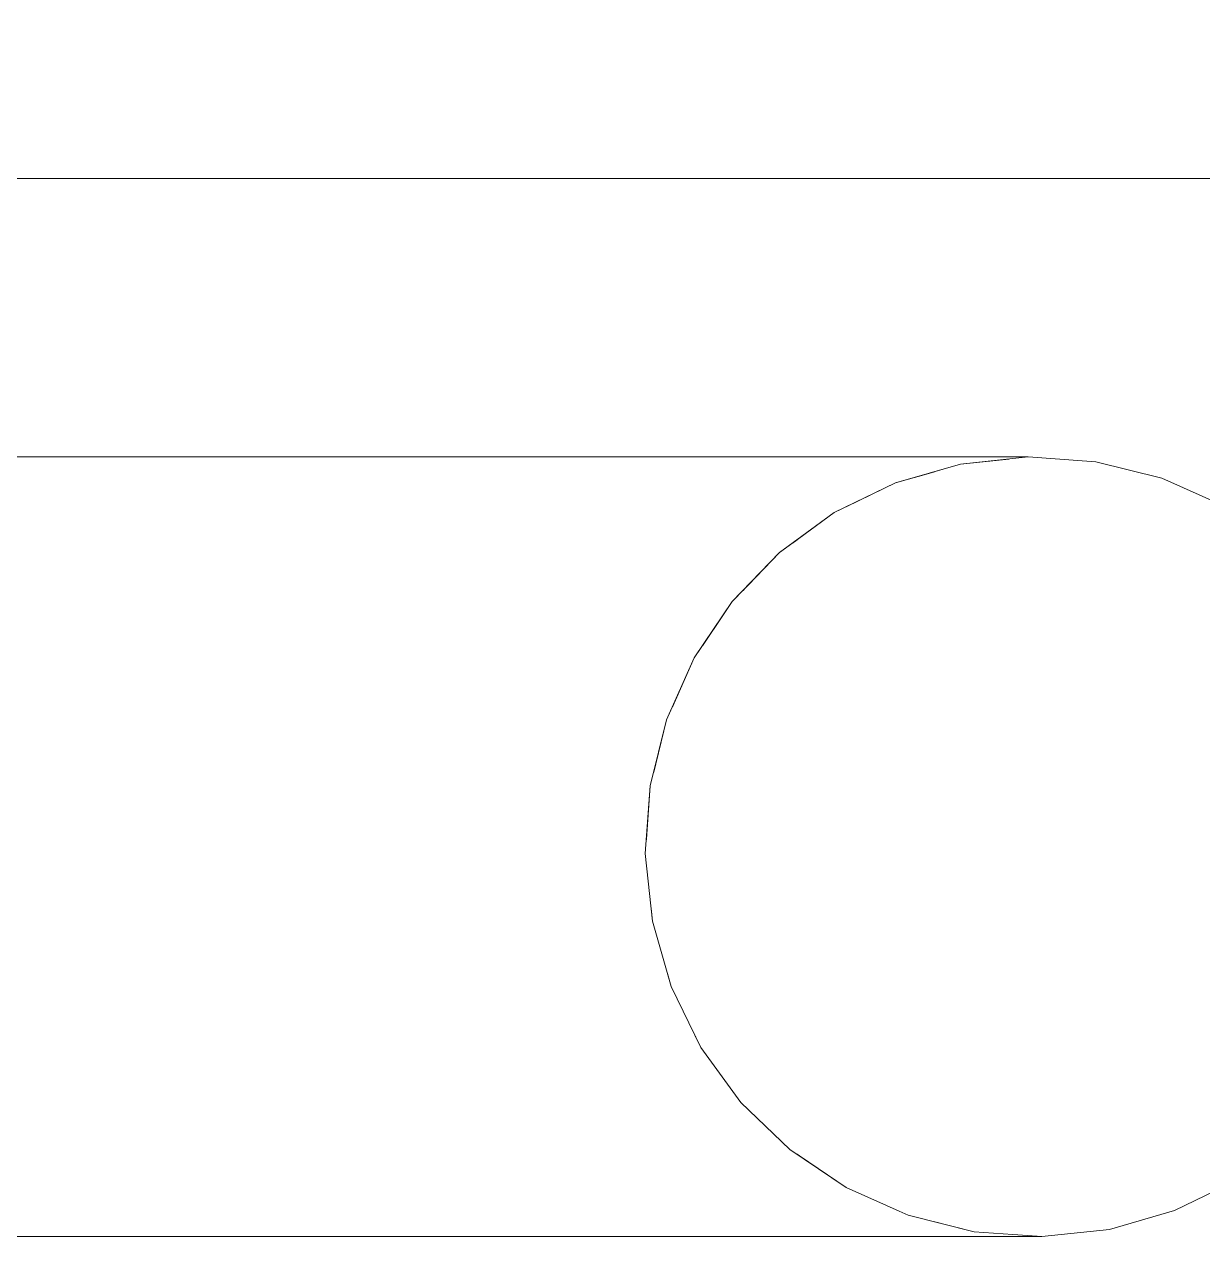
# Model space of a CAD drawing. Header units: millimetres. Extents: x -46169 to 247764, y -86316 to 18123.
# Drawn here: x 237473.62 to 237503.83, y -82358.1 to -82326.4 of the extents above; entities that cross this region are included whole.
import ezdxf

# ---------------------------------------------------------------- set-up
doc = ezdxf.new("R2010")
doc.units = ezdxf.units.MM
doc.header["$MEASUREMENT"] = 0
doc.linetypes.add('Wipeout_Contour', pattern=[1000, 0, -1000])
for name, color, linetype in [('New_A-20-M_Roof', 7, 'Continuous'), ('New_A-25-M_Wall_Int', 7, 'Continuous'), ('New_A-35-M_FFE_Sanitary', 7, 'Continuous')]:
    doc.layers.add(name, color=color, linetype=linetype)
for name, color, linetype, lineweight, true_color in [('New_A-35-M_FFE_Sanitary_Pen_No__104', 7, 'Continuous', 15, 0xa6a6a6), ('New_A-35-M_FFE_Sanitary_Pen_No__74', 7, 'Continuous', 20, 0x606060), ('New_A-35-M_FFE_Sanitary_Pen_No__75', 7, 'Continuous', 20, 0x606060)]:
    doc.layers.add(name, color=color, linetype=linetype, lineweight=lineweight, true_color=true_color)

# ---------------------------------------------------------------- blocks, each defined once
blk = doc.blocks.new('Section Elem_81_5', base_point=(221877.115, -83027.491))
at = {"color": 254, "linetype": 'Wipeout_Contour', "lineweight": 0, "ltscale": 997328.976935}
blk.add_wipeout([(240783.963, -79427.491), (230618.327, -82957.596), (230624.492, -82975.35), (240841.254, -79427.491)], dxfattribs=at).dxf.layer = 'New_A-20-M_Roof'
blk = doc.blocks.new('Section Elem_120_5', base_point=(221877.115, -83027.491))
at = {"color": 254, "linetype": 'Wipeout_Contour', "lineweight": 0, "ltscale": 19620256.52847165}
blk.add_wipeout([(237439.54, -82367.435), (237439.54, -83027.491), (237514.723, -83027.491), (237514.723, -82894.334), (237496.069, -82883.783), (237494.423, -82901.791), (237458.423, -82901.791), (237458.423, -82697.491), (237668.438, -82697.491), (237668.438, -82722.491), (237665.65, -82722.491), (237665.65, -82724.491), (237668.438, -82724.491), (237668.438, -83027.491), (237974.367, -83027.491), (237974.367, -80927.491), (238975.378, -80927.491), (238974.61, -80921.646), (238974.61, -80910.991), (238994.575, -80910.991), (238994.575, -80920.335), (238994.998, -80923.557), (238995.987, -80925.948), (238997.559, -80928.001), (238999.609, -80929.576), (239001.996, -80930.567), (239005.211, -80930.991), (239018.455, -80930.991), (239018.455, -80757.524), (237439.54, -80757.524), (237439.54, -81607.714), (237444.937, -81607.714), (237444.937, -81617.492), (237450.499, -81617.492), (237463.302, -81618.935), (237475.997, -81623.377), (237487.385, -81630.532), (237496.895, -81640.043), (237504.051, -81651.431), (237508.493, -81664.126), (237509.935, -81676.929), (237509.935, -82178.052), (237508.493, -82190.856), (237504.051, -82203.55), (237496.895, -82214.939), (237487.385, -82224.449), (237475.997, -82231.604), (237463.302, -82236.047), (237450.499, -82237.489), (237444.937, -82237.489), (237444.937, -82247.491), (237439.54, -82247.491), (237439.54, -82287.491), (237739.569, -82287.491), (237739.569, -82330.348), (237723.771, -82330.348), (237692.177, -82387.491), (237628.987, -82444.634), (237565.797, -82473.205), (237553.139, -82480.348), (237553.303, -82480.348), (237553.303, -82481.776), (237553.139, -82481.776), (237553.139, -82487.491), (237515.265, -82487.491), (237515.265, -82480.348), (237502.607, -82473.205), (237502.607, -82444.634), (237465.077, -82444.634), (237465.074, -82451.776), (237465.074, -82444.634), (237465.043, -82444.634), (237465.043, -82458.919), (237439.827, -82458.919), (237439.81, -82451.776), (237439.797, -82416.062), (237439.792, -82387.491), (237439.791, -82367.435)], dxfattribs=at).dxf.layer = 'New_A-25-M_Wall_Int'
blk = doc.blocks.new('Section Elem_166_5', base_point=(221877.115, -83027.491))
at = {"color": 254, "linetype": 'Wipeout_Contour', "lineweight": 0, "ltscale": 7289780.296300436}
blk.add_wipeout([(237464.757, -82444.188), (237464.757, -82444.634), (237521.216, -82444.634), (237521.216, -82330.348), (237465.019, -82330.348), (237465.018, -82337.492), (237499.366, -82337.492), (237501.105, -82337.614), (237502.796, -82338.035), (237504.388, -82338.744), (237505.833, -82339.719), (237507.087, -82340.93), (237508.112, -82342.34), (237508.876, -82343.907), (237509.356, -82345.582), (237509.538, -82347.316), (237509.417, -82349.055), (237508.995, -82350.746), (237508.286, -82352.339), (237507.311, -82353.784), (237506.1, -82355.038), (237504.69, -82356.062), (237503.123, -82356.826), (237501.448, -82357.307), (237499.714, -82357.489), (237465.014, -82357.489), (237465.008, -82387.491), (237465.012, -82416.062), (237465.023, -82444.188)], dxfattribs=at).dxf.layer = 'New_A-35-M_FFE_Sanitary'
at = {"color": 254, "linetype": 'Wipeout_Contour', "lineweight": 0, "ltscale": 1508158.085739974}
blk.add_wipeout([(237613.136, -82287.491), (237439.54, -82287.491), (237439.54, -82327.547), (237444.54, -82327.547), (237444.54, -82330.348), (237613.136, -82330.348)], dxfattribs=at).dxf.layer = 'New_A-35-M_FFE_Sanitary'
at = {"layer": 'New_A-35-M_FFE_Sanitary_Pen_No__75', "linetype": 'Continuous'}
blk.add_line((237444.54, -82330.348), (237613.136, -82330.348), dxfattribs=at)
blk = doc.blocks.new('Section Elem_167_5', base_point=(221877.115, -83027.491))
at = {"color": 254, "linetype": 'Wipeout_Contour', "lineweight": 0, "ltscale": 1005441.620020184}
blk.add_wipeout([(237489.541, -82347.665), (237489.663, -82345.927), (237488.596, -82345.927), (237488.477, -82347.666)], dxfattribs=at).dxf.layer = 'New_A-35-M_FFE_Sanitary'
at = {"color": 254, "linetype": 'Wipeout_Contour', "lineweight": 0, "ltscale": 1005512.217920169}
blk.add_wipeout([(237506.1, -82355.038), (237504.722, -82355.037), (237503.338, -82356.062), (237504.69, -82356.062)], dxfattribs=at).dxf.layer = 'New_A-35-M_FFE_Sanitary'
at = {"color": 254, "linetype": 'Wipeout_Contour', "lineweight": 0, "ltscale": 1005440.393116527}
blk.add_wipeout([(237489.663, -82345.927), (237490.085, -82344.235), (237489.01, -82344.236), (237488.596, -82345.927)], dxfattribs=at).dxf.layer = 'New_A-35-M_FFE_Sanitary'
at = {"color": 254, "linetype": 'Wipeout_Contour', "lineweight": 0, "ltscale": 1005507.818392503}
blk.add_wipeout([(237504.69, -82356.062), (237503.338, -82356.062), (237501.801, -82356.826), (237503.123, -82356.826)], dxfattribs=at).dxf.layer = 'New_A-35-M_FFE_Sanitary'
at = {"color": 254, "linetype": 'Wipeout_Contour', "lineweight": 0, "ltscale": 1005440.360444174}
blk.add_wipeout([(237490.085, -82344.235), (237490.794, -82342.643), (237489.706, -82342.644), (237489.01, -82344.236)], dxfattribs=at).dxf.layer = 'New_A-35-M_FFE_Sanitary'
at = {"color": 254, "linetype": 'Wipeout_Contour', "lineweight": 0, "ltscale": 1005502.565576318}
blk.add_wipeout([(237503.123, -82356.826), (237501.801, -82356.826), (237500.157, -82357.307), (237501.448, -82357.307)], dxfattribs=at).dxf.layer = 'New_A-35-M_FFE_Sanitary'
at = {"color": 254, "linetype": 'Wipeout_Contour', "lineweight": 0, "ltscale": 1005441.523551064}
blk.add_wipeout([(237490.794, -82342.643), (237491.769, -82341.198), (237490.662, -82341.198), (237489.706, -82342.644)], dxfattribs=at).dxf.layer = 'New_A-35-M_FFE_Sanitary'
at = {"color": 254, "linetype": 'Wipeout_Contour', "lineweight": 0, "ltscale": 1005497.165055276}
blk.add_wipeout([(237500.157, -82357.307), (237498.953, -82357.436), (237499.714, -82357.489), (237501.448, -82357.307)], dxfattribs=at).dxf.layer = 'New_A-35-M_FFE_Sanitary'
at = {"color": 254, "linetype": 'Wipeout_Contour', "lineweight": 0, "ltscale": 1005443.847385549}
blk.add_wipeout([(237491.769, -82341.198), (237492.98, -82339.944), (237491.851, -82339.944), (237490.662, -82341.198)], dxfattribs=at).dxf.layer = 'New_A-35-M_FFE_Sanitary'
at = {"color": 254, "linetype": 'Wipeout_Contour', "lineweight": 0, "ltscale": 1005490.159803759}
blk.add_wipeout([(237499.714, -82357.489), (237497.975, -82357.368), (237496.75, -82357.368), (237498.456, -82357.489)], dxfattribs=at).dxf.layer = 'New_A-35-M_FFE_Sanitary'
at = {"color": 254, "linetype": 'Wipeout_Contour', "lineweight": 0, "ltscale": 1005447.261497462}
blk.add_wipeout([(237492.98, -82339.944), (237494.39, -82338.919), (237493.234, -82338.92), (237491.851, -82339.944)], dxfattribs=at).dxf.layer = 'New_A-35-M_FFE_Sanitary'
at = {"color": 254, "linetype": 'Wipeout_Contour', "lineweight": 0, "ltscale": 1005483.383253879}
blk.add_wipeout([(237495.091, -82356.946), (237496.751, -82357.368), (237497.975, -82357.368), (237496.284, -82356.946)], dxfattribs=at).dxf.layer = 'New_A-35-M_FFE_Sanitary'
at = {"color": 254, "linetype": 'Wipeout_Contour', "lineweight": 0, "ltscale": 1005451.662236209}
blk.add_wipeout([(237494.39, -82338.919), (237495.957, -82338.155), (237494.771, -82338.155), (237493.234, -82338.92)], dxfattribs=at).dxf.layer = 'New_A-35-M_FFE_Sanitary'
at = {"color": 254, "linetype": 'Wipeout_Contour', "lineweight": 0, "ltscale": 1005476.496109844}
blk.add_wipeout([(237493.529, -82356.237), (237495.091, -82356.946), (237496.284, -82356.946), (237494.692, -82356.237)], dxfattribs=at).dxf.layer = 'New_A-35-M_FFE_Sanitary'
at = {"color": 254, "linetype": 'Wipeout_Contour', "lineweight": 0, "ltscale": 1005456.915910239}
blk.add_wipeout([(237494.771, -82338.155), (237495.957, -82338.155), (237497.632, -82337.674), (237496.415, -82337.675)], dxfattribs=at).dxf.layer = 'New_A-35-M_FFE_Sanitary'
at = {"color": 254, "linetype": 'Wipeout_Contour', "lineweight": 0, "ltscale": 1005469.707368656}
blk.add_wipeout([(237494.692, -82356.237), (237493.247, -82355.262), (237492.111, -82355.263), (237493.529, -82356.237)], dxfattribs=at).dxf.layer = 'New_A-35-M_FFE_Sanitary'
at = {"color": 254, "linetype": 'Wipeout_Contour', "lineweight": 0, "ltscale": 1005462.862840249}
blk.add_wipeout([(237497.632, -82337.674), (237499.366, -82337.492), (237498.116, -82337.492), (237496.415, -82337.675)], dxfattribs=at).dxf.layer = 'New_A-35-M_FFE_Sanitary'
at = {"color": 254, "linetype": 'Wipeout_Contour', "lineweight": 0, "ltscale": 1005463.223238784}
blk.add_wipeout([(237493.247, -82355.262), (237491.993, -82354.051), (237490.881, -82354.052), (237492.111, -82355.263)], dxfattribs=at).dxf.layer = 'New_A-35-M_FFE_Sanitary'
at = {"color": 254, "linetype": 'Wipeout_Contour', "lineweight": 0, "ltscale": 1005470.504044704}
blk.add_wipeout([(237498.861, -82337.545), (237499.822, -82337.614), (237501.105, -82337.614), (237499.366, -82337.492)], dxfattribs=at).dxf.layer = 'New_A-35-M_FFE_Sanitary'
at = {"color": 254, "linetype": 'Wipeout_Contour', "lineweight": 0, "ltscale": 1005457.240654029}
blk.add_wipeout([(237491.993, -82354.051), (237490.968, -82352.641), (237489.876, -82352.642), (237490.881, -82354.052)], dxfattribs=at).dxf.layer = 'New_A-35-M_FFE_Sanitary'
at = {"color": 254, "linetype": 'Wipeout_Contour', "lineweight": 0, "ltscale": 1005476.098863174}
blk.add_wipeout([(237501.105, -82337.614), (237499.822, -82337.614), (237501.481, -82338.035), (237502.796, -82338.035)], dxfattribs=at).dxf.layer = 'New_A-35-M_FFE_Sanitary'
at = {"color": 254, "linetype": 'Wipeout_Contour', "lineweight": 0, "ltscale": 1005451.941251709}
blk.add_wipeout([(237490.968, -82352.641), (237490.204, -82351.075), (237489.127, -82351.075), (237489.876, -82352.642)], dxfattribs=at).dxf.layer = 'New_A-35-M_FFE_Sanitary'
at = {"color": 254, "linetype": 'Wipeout_Contour', "lineweight": 0, "ltscale": 1005482.985508984}
blk.add_wipeout([(237502.796, -82338.035), (237501.481, -82338.035), (237503.044, -82338.744), (237504.388, -82338.744)], dxfattribs=at).dxf.layer = 'New_A-35-M_FFE_Sanitary'
at = {"color": 254, "linetype": 'Wipeout_Contour', "lineweight": 0, "ltscale": 1005447.485804225}
blk.add_wipeout([(237490.204, -82351.075), (237489.724, -82349.399), (237488.655, -82349.4), (237489.127, -82351.075)], dxfattribs=at).dxf.layer = 'New_A-35-M_FFE_Sanitary'
at = {"color": 254, "linetype": 'Wipeout_Contour', "lineweight": 0, "ltscale": 1005489.773324594}
blk.add_wipeout([(237504.388, -82338.744), (237503.044, -82338.744), (237504.461, -82339.719), (237505.833, -82339.719)], dxfattribs=at).dxf.layer = 'New_A-35-M_FFE_Sanitary'
at = {"color": 254, "linetype": 'Wipeout_Contour', "lineweight": 0, "ltscale": 1005444.009219362}
blk.add_wipeout([(237489.724, -82349.399), (237489.541, -82347.665), (237488.477, -82347.666), (237488.655, -82349.4)], dxfattribs=at).dxf.layer = 'New_A-35-M_FFE_Sanitary'
at = {"color": 254, "linetype": 'Wipeout_Contour', "lineweight": 0, "ltscale": 1005434.017750991}
blk.add_wipeout([(237488.477, -82347.666), (237488.596, -82345.927), (237485.633, -82345.927), (237485.523, -82347.666)], dxfattribs=at).dxf.layer = 'New_A-35-M_FFE_Sanitary'
at = {"color": 254, "linetype": 'Wipeout_Contour', "lineweight": 0, "ltscale": 1005432.745888379}
blk.add_wipeout([(237488.596, -82345.927), (237489.01, -82344.236), (237486.016, -82344.236), (237485.633, -82345.927)], dxfattribs=at).dxf.layer = 'New_A-35-M_FFE_Sanitary'
at = {"color": 254, "linetype": 'Wipeout_Contour', "lineweight": 0, "ltscale": 1005432.616359781}
blk.add_wipeout([(237489.01, -82344.236), (237489.706, -82342.644), (237486.659, -82342.644), (237486.016, -82344.236)], dxfattribs=at).dxf.layer = 'New_A-35-M_FFE_Sanitary'
at = {"color": 254, "linetype": 'Wipeout_Contour', "lineweight": 0, "ltscale": 1005433.633394756}
blk.add_wipeout([(237489.706, -82342.644), (237490.662, -82341.198), (237487.543, -82341.198), (237486.659, -82342.644)], dxfattribs=at).dxf.layer = 'New_A-35-M_FFE_Sanitary'
at = {"color": 254, "linetype": 'Wipeout_Contour', "lineweight": 0, "ltscale": 1005435.766351745}
blk.add_wipeout([(237490.662, -82341.198), (237491.851, -82339.944), (237488.641, -82339.944), (237487.543, -82341.198)], dxfattribs=at).dxf.layer = 'New_A-35-M_FFE_Sanitary'
at = {"color": 254, "linetype": 'Wipeout_Contour', "lineweight": 0, "ltscale": 1005438.950635139}
blk.add_wipeout([(237491.851, -82339.944), (237493.234, -82338.92), (237489.92, -82338.92), (237488.641, -82339.944)], dxfattribs=at).dxf.layer = 'New_A-35-M_FFE_Sanitary'
at = {"color": 254, "linetype": 'Wipeout_Contour', "lineweight": 0, "ltscale": 1005443.089655678}
blk.add_wipeout([(237493.234, -82338.92), (237494.771, -82338.155), (237491.34, -82338.155), (237489.92, -82338.92)], dxfattribs=at).dxf.layer = 'New_A-35-M_FFE_Sanitary'
at = {"color": 254, "linetype": 'Wipeout_Contour', "lineweight": 0, "ltscale": 1005448.057779282}
blk.add_wipeout([(237491.34, -82338.155), (237494.771, -82338.155), (237496.415, -82337.675), (237492.859, -82337.675)], dxfattribs=at).dxf.layer = 'New_A-35-M_FFE_Sanitary'
at = {"color": 254, "linetype": 'Wipeout_Contour', "lineweight": 0, "ltscale": 1005453.704102835}
blk.add_wipeout([(237492.859, -82337.675), (237496.415, -82337.675), (237498.116, -82337.492), (237494.431, -82337.492)], dxfattribs=at).dxf.layer = 'New_A-35-M_FFE_Sanitary'
at = {"color": 254, "linetype": 'Wipeout_Contour', "lineweight": 0, "ltscale": 754100.469684}
blk.add_wipeout([(237498.861, -82337.545), (237498.211, -82337.614), (237499.822, -82337.614)], dxfattribs=at).dxf.layer = 'New_A-35-M_FFE_Sanitary'
at = {"color": 254, "linetype": 'Wipeout_Contour', "lineweight": 0, "ltscale": 1508199.498443483}
blk.add_wipeout([(237497.632, -82337.674), (237496.945, -82337.871), (237497.541, -82338.035), (237501.481, -82338.035), (237499.822, -82337.614), (237498.211, -82337.614)], dxfattribs=at).dxf.layer = 'New_A-35-M_FFE_Sanitary'
at = {"layer": 'New_A-35-M_FFE_Sanitary_Pen_No__74', "linetype": 'Continuous'}
blk.add_line((237499.366, -82337.492), (237498.116, -82337.492), dxfattribs=at)
at = {"color": 254, "linetype": 'Wipeout_Contour', "lineweight": 0, "ltscale": 1005472.925758263}
blk.add_wipeout([(237501.481, -82338.035), (237497.541, -82338.035), (237498.985, -82338.744), (237503.044, -82338.744)], dxfattribs=at).dxf.layer = 'New_A-35-M_FFE_Sanitary'
at = {"color": 254, "linetype": 'Wipeout_Contour', "lineweight": 0, "ltscale": 754095.071304}
blk.add_wipeout([(237496.945, -82337.871), (237496.374, -82338.035), (237497.541, -82338.035)], dxfattribs=at).dxf.layer = 'New_A-35-M_FFE_Sanitary'
at = {"color": 254, "linetype": 'Wipeout_Contour', "lineweight": 0, "ltscale": 1005479.444234909}
blk.add_wipeout([(237503.044, -82338.744), (237498.985, -82338.744), (237500.295, -82339.719), (237504.461, -82339.719)], dxfattribs=at).dxf.layer = 'New_A-35-M_FFE_Sanitary'
at = {"color": 254, "linetype": 'Wipeout_Contour', "lineweight": 0, "ltscale": 1256824.377996999}
blk.add_wipeout([(237495.957, -82338.155), (237494.749, -82338.744), (237498.985, -82338.744), (237497.541, -82338.035), (237496.374, -82338.035)], dxfattribs=at).dxf.layer = 'New_A-35-M_FFE_Sanitary'
at = {"color": 254, "linetype": 'Wipeout_Contour', "lineweight": 0, "ltscale": 1005485.687220947}
blk.add_wipeout([(237504.461, -82339.719), (237500.295, -82339.719), (237501.432, -82340.929), (237505.691, -82340.929)], dxfattribs=at).dxf.layer = 'New_A-35-M_FFE_Sanitary'
at = {"color": 254, "linetype": 'Wipeout_Contour', "lineweight": 0, "ltscale": 1508187.165130253}
blk.add_wipeout([(237493.449, -82339.603), (237493.584, -82339.719), (237500.295, -82339.719), (237498.985, -82338.744), (237494.749, -82338.744), (237494.39, -82338.919)], dxfattribs=at).dxf.layer = 'New_A-35-M_FFE_Sanitary'
at = {"color": 254, "linetype": 'Wipeout_Contour', "lineweight": 0, "ltscale": 1005491.464950914}
blk.add_wipeout([(237505.691, -82340.929), (237501.432, -82340.929), (237502.361, -82342.339), (237506.697, -82342.339)], dxfattribs=at).dxf.layer = 'New_A-35-M_FFE_Sanitary'
at = {"color": 254, "linetype": 'Wipeout_Contour', "lineweight": 0, "ltscale": 1005464.903378178}
blk.add_wipeout([(237493.584, -82339.719), (237494.57, -82340.929), (237501.432, -82340.929), (237500.295, -82339.719)], dxfattribs=at).dxf.layer = 'New_A-35-M_FFE_Sanitary'
at = {"color": 254, "linetype": 'Wipeout_Contour', "lineweight": 0, "ltscale": 1005496.601774639}
blk.add_wipeout([(237506.697, -82342.339), (237502.361, -82342.339), (237503.053, -82343.906), (237507.446, -82343.906)], dxfattribs=at).dxf.layer = 'New_A-35-M_FFE_Sanitary'
at = {"color": 254, "linetype": 'Wipeout_Contour', "lineweight": 0, "ltscale": 754086.734568}
blk.add_wipeout([(237493.449, -82339.603), (237493.29, -82339.719), (237493.584, -82339.719)], dxfattribs=at).dxf.layer = 'New_A-35-M_FFE_Sanitary'
at = {"color": 254, "linetype": 'Wipeout_Contour', "lineweight": 0, "ltscale": 1005470.262344862}
blk.add_wipeout([(237494.57, -82340.929), (237495.376, -82342.339), (237502.361, -82342.339), (237501.432, -82340.929)], dxfattribs=at).dxf.layer = 'New_A-35-M_FFE_Sanitary'
at = {"color": 254, "linetype": 'Wipeout_Contour', "lineweight": 0, "ltscale": 1005500.941493195}
blk.add_wipeout([(237507.446, -82343.906), (237503.053, -82343.906), (237503.489, -82345.582), (237507.917, -82345.582)], dxfattribs=at).dxf.layer = 'New_A-35-M_FFE_Sanitary'
at = {"color": 254, "linetype": 'Wipeout_Contour', "lineweight": 0, "ltscale": 1256811.148967013}
blk.add_wipeout([(237492.98, -82339.944), (237492.028, -82340.929), (237494.57, -82340.929), (237493.584, -82339.719), (237493.29, -82339.719)], dxfattribs=at).dxf.layer = 'New_A-35-M_FFE_Sanitary'
at = {"color": 254, "linetype": 'Wipeout_Contour', "lineweight": 0, "ltscale": 1005475.070340993}
blk.add_wipeout([(237495.376, -82342.339), (237495.977, -82343.906), (237503.053, -82343.906), (237502.361, -82342.339)], dxfattribs=at).dxf.layer = 'New_A-35-M_FFE_Sanitary'
at = {"color": 254, "linetype": 'Wipeout_Contour', "lineweight": 0, "ltscale": 1005504.352104118}
blk.add_wipeout([(237507.917, -82345.582), (237503.489, -82345.582), (237503.654, -82347.315), (237508.096, -82347.315)], dxfattribs=at).dxf.layer = 'New_A-35-M_FFE_Sanitary'
at = {"color": 254, "linetype": 'Wipeout_Contour', "lineweight": 0, "ltscale": 1256811.904649652}
blk.add_wipeout([(237490.999, -82342.339), (237495.376, -82342.339), (237494.57, -82340.929), (237492.028, -82340.929), (237491.769, -82341.198)], dxfattribs=at).dxf.layer = 'New_A-35-M_FFE_Sanitary'
at = {"color": 254, "linetype": 'Wipeout_Contour', "lineweight": 0, "ltscale": 1005479.181237754}
blk.add_wipeout([(237495.977, -82343.906), (237496.355, -82345.582), (237503.489, -82345.582), (237503.053, -82343.906)], dxfattribs=at).dxf.layer = 'New_A-35-M_FFE_Sanitary'
at = {"color": 254, "linetype": 'Wipeout_Contour', "lineweight": 0, "ltscale": 1005506.733674941}
blk.add_wipeout([(237508.096, -82347.315), (237503.654, -82347.315), (237503.543, -82349.054), (237507.976, -82349.054)], dxfattribs=at).dxf.layer = 'New_A-35-M_FFE_Sanitary'
at = {"color": 254, "linetype": 'Wipeout_Contour', "lineweight": 0, "ltscale": 1256813.135153304}
blk.add_wipeout([(237490.231, -82343.906), (237495.977, -82343.906), (237495.376, -82342.339), (237490.999, -82342.339), (237490.794, -82342.643)], dxfattribs=at).dxf.layer = 'New_A-35-M_FFE_Sanitary'
at = {"color": 254, "linetype": 'Wipeout_Contour', "lineweight": 0, "ltscale": 1005482.470057223}
blk.add_wipeout([(237503.489, -82345.582), (237496.355, -82345.582), (237496.498, -82347.315), (237503.654, -82347.315)], dxfattribs=at).dxf.layer = 'New_A-35-M_FFE_Sanitary'
at = {"color": 254, "linetype": 'Wipeout_Contour', "lineweight": 0, "ltscale": 1005508.015731152}
blk.add_wipeout([(237507.976, -82349.054), (237503.543, -82349.054), (237503.161, -82350.745), (237507.562, -82350.745)], dxfattribs=at).dxf.layer = 'New_A-35-M_FFE_Sanitary'
at = {"color": 254, "linetype": 'Wipeout_Contour', "lineweight": 0, "ltscale": 1256814.913305921}
blk.add_wipeout([(237490.085, -82344.235), (237489.749, -82345.582), (237496.355, -82345.582), (237495.977, -82343.906), (237490.231, -82343.906)], dxfattribs=at).dxf.layer = 'New_A-35-M_FFE_Sanitary'
at = {"color": 254, "linetype": 'Wipeout_Contour', "lineweight": 0, "ltscale": 1005484.84059382}
blk.add_wipeout([(237503.654, -82347.315), (237496.498, -82347.315), (237496.402, -82349.054), (237503.543, -82349.054)], dxfattribs=at).dxf.layer = 'New_A-35-M_FFE_Sanitary'
at = {"color": 254, "linetype": 'Wipeout_Contour', "lineweight": 0, "ltscale": 1005508.153720948}
blk.add_wipeout([(237507.562, -82350.745), (237503.161, -82350.745), (237502.518, -82352.338), (237506.867, -82352.338)], dxfattribs=at).dxf.layer = 'New_A-35-M_FFE_Sanitary'
at = {"color": 254, "linetype": 'Wipeout_Contour', "lineweight": 0, "ltscale": 1256817.211182235}
blk.add_wipeout([(237489.566, -82347.315), (237496.498, -82347.315), (237496.355, -82345.582), (237489.749, -82345.582), (237489.663, -82345.927)], dxfattribs=at).dxf.layer = 'New_A-35-M_FFE_Sanitary'
at = {"color": 254, "linetype": 'Wipeout_Contour', "lineweight": 0, "ltscale": 1005486.222722206}
blk.add_wipeout([(237496.07, -82350.745), (237503.161, -82350.745), (237503.543, -82349.054), (237496.402, -82349.054)], dxfattribs=at).dxf.layer = 'New_A-35-M_FFE_Sanitary'
at = {"color": 254, "linetype": 'Wipeout_Contour', "lineweight": 0, "ltscale": 1005507.143609812}
blk.add_wipeout([(237506.867, -82352.338), (237502.518, -82352.338), (237501.634, -82353.783), (237505.91, -82353.783)], dxfattribs=at).dxf.layer = 'New_A-35-M_FFE_Sanitary'
at = {"color": 254, "linetype": 'Wipeout_Contour', "lineweight": 0, "ltscale": 1256819.936818648}
blk.add_wipeout([(237489.541, -82347.665), (237489.687, -82349.054), (237496.402, -82349.054), (237496.498, -82347.315), (237489.566, -82347.315)], dxfattribs=at).dxf.layer = 'New_A-35-M_FFE_Sanitary'
at = {"color": 254, "linetype": 'Wipeout_Contour', "lineweight": 0, "ltscale": 1005486.568800071}
blk.add_wipeout([(237495.512, -82352.338), (237502.518, -82352.338), (237503.161, -82350.745), (237496.07, -82350.745)], dxfattribs=at).dxf.layer = 'New_A-35-M_FFE_Sanitary'
at = {"color": 254, "linetype": 'Wipeout_Contour', "lineweight": 0, "ltscale": 1005505.016220769}
blk.add_wipeout([(237505.91, -82353.783), (237501.634, -82353.783), (237500.536, -82355.037), (237504.722, -82355.037)], dxfattribs=at).dxf.layer = 'New_A-35-M_FFE_Sanitary'
at = {"color": 254, "linetype": 'Wipeout_Contour', "lineweight": 0, "ltscale": 1256823.027058339}
blk.add_wipeout([(237496.402, -82349.054), (237489.687, -82349.054), (237489.724, -82349.399), (237490.11, -82350.745), (237496.07, -82350.745)], dxfattribs=at).dxf.layer = 'New_A-35-M_FFE_Sanitary'
at = {"color": 254, "linetype": 'Wipeout_Contour', "lineweight": 0, "ltscale": 1005485.868421542}
blk.add_wipeout([(237494.745, -82353.783), (237501.634, -82353.783), (237502.518, -82352.338), (237495.512, -82352.338)], dxfattribs=at).dxf.layer = 'New_A-35-M_FFE_Sanitary'
at = {"color": 254, "linetype": 'Wipeout_Contour', "lineweight": 0, "ltscale": 1005501.836297574}
blk.add_wipeout([(237504.722, -82355.037), (237500.536, -82355.037), (237499.257, -82356.062), (237503.338, -82356.062)], dxfattribs=at).dxf.layer = 'New_A-35-M_FFE_Sanitary'
at = {"color": 254, "linetype": 'Wipeout_Contour', "lineweight": 0, "ltscale": 1256826.390629817}
blk.add_wipeout([(237490.11, -82350.745), (237490.204, -82351.075), (237490.82, -82352.338), (237495.512, -82352.338), (237496.07, -82350.745)], dxfattribs=at).dxf.layer = 'New_A-35-M_FFE_Sanitary'
at = {"color": 254, "linetype": 'Wipeout_Contour', "lineweight": 0, "ltscale": 1005484.142951338}
blk.add_wipeout([(237493.793, -82355.037), (237500.536, -82355.037), (237501.634, -82353.783), (237494.745, -82353.783)], dxfattribs=at).dxf.layer = 'New_A-35-M_FFE_Sanitary'
at = {"color": 254, "linetype": 'Wipeout_Contour', "lineweight": 0, "ltscale": 1005497.700538232}
blk.add_wipeout([(237503.338, -82356.062), (237499.257, -82356.062), (237497.837, -82356.826), (237501.801, -82356.826)], dxfattribs=at).dxf.layer = 'New_A-35-M_FFE_Sanitary'
at = {"color": 254, "linetype": 'Wipeout_Contour', "lineweight": 0, "ltscale": 1256865.762501436}
blk.add_wipeout([(237497.837, -82356.826), (237496.94, -82357.11), (237497.731, -82357.307), (237500.157, -82357.307), (237501.801, -82356.826)], dxfattribs=at).dxf.layer = 'New_A-35-M_FFE_Sanitary'
at = {"color": 254, "linetype": 'Wipeout_Contour', "lineweight": 0, "ltscale": 1005492.066668347}
blk.add_wipeout([(237500.157, -82357.307), (237497.731, -82357.307), (237497.975, -82357.368), (237498.953, -82357.436)], dxfattribs=at).dxf.layer = 'New_A-35-M_FFE_Sanitary'
at = {"color": 254, "linetype": 'Wipeout_Contour', "lineweight": 0, "ltscale": 1005480.936789306}
blk.add_wipeout([(237496.75, -82357.368), (237493.169, -82357.368), (237494.746, -82357.489), (237498.456, -82357.489)], dxfattribs=at).dxf.layer = 'New_A-35-M_FFE_Sanitary'
at = {"layer": 'New_A-35-M_FFE_Sanitary_Pen_No__74', "linetype": 'Continuous'}
blk.add_line((237499.714, -82357.489), (237498.456, -82357.489), dxfattribs=at)
at = {"color": 254, "linetype": 'Wipeout_Contour', "lineweight": 0, "ltscale": 1005474.463272495}
blk.add_wipeout([(237491.636, -82356.946), (237493.169, -82357.368), (237496.75, -82357.368), (237495.091, -82356.946)], dxfattribs=at).dxf.layer = 'New_A-35-M_FFE_Sanitary'
at = {"color": 254, "linetype": 'Wipeout_Contour', "lineweight": 0, "ltscale": 1005467.865642089}
blk.add_wipeout([(237495.091, -82356.946), (237493.529, -82356.237), (237490.192, -82356.237), (237491.636, -82356.946)], dxfattribs=at).dxf.layer = 'New_A-35-M_FFE_Sanitary'
at = {"color": 254, "linetype": 'Wipeout_Contour', "lineweight": 0, "ltscale": 1005462.952236586}
blk.add_wipeout([(237494.746, -82357.489), (237493.169, -82357.368), (237487.4, -82357.368), (237488.768, -82357.489)], dxfattribs=at).dxf.layer = 'New_A-35-M_FFE_Sanitary'
at = {"layer": 'New_A-35-M_FFE_Sanitary_Pen_No__74', "linetype": 'Continuous'}
blk.add_line((237498.456, -82357.489), (237494.746, -82357.489), dxfattribs=at)
at = {"color": 254, "linetype": 'Wipeout_Contour', "lineweight": 0, "ltscale": 1005461.344281583}
blk.add_wipeout([(237493.529, -82356.237), (237492.111, -82355.263), (237488.882, -82355.263), (237490.192, -82356.237)], dxfattribs=at).dxf.layer = 'New_A-35-M_FFE_Sanitary'
at = {"color": 254, "linetype": 'Wipeout_Contour', "lineweight": 0, "ltscale": 1005457.108509675}
blk.add_wipeout([(237493.169, -82357.368), (237491.636, -82356.946), (237486.069, -82356.946), (237487.4, -82357.368)], dxfattribs=at).dxf.layer = 'New_A-35-M_FFE_Sanitary'
at = {"color": 254, "linetype": 'Wipeout_Contour', "lineweight": 0, "ltscale": 1005455.097227127}
blk.add_wipeout([(237492.111, -82355.263), (237490.881, -82354.052), (237487.745, -82354.052), (237488.882, -82355.263)], dxfattribs=at).dxf.layer = 'New_A-35-M_FFE_Sanitary'
at = {"color": 254, "linetype": 'Wipeout_Contour', "lineweight": 0, "ltscale": 1256850.80959384}
blk.add_wipeout([(237493.793, -82355.037), (237493.421, -82355.38), (237494.432, -82356.062), (237499.257, -82356.062), (237500.536, -82355.037)], dxfattribs=at).dxf.layer = 'New_A-35-M_FFE_Sanitary'
at = {"color": 254, "linetype": 'Wipeout_Contour', "lineweight": 0, "ltscale": 1005451.113585481}
blk.add_wipeout([(237491.636, -82356.946), (237490.192, -82356.237), (237484.816, -82356.237), (237486.069, -82356.946)], dxfattribs=at).dxf.layer = 'New_A-35-M_FFE_Sanitary'
at = {"color": 254, "linetype": 'Wipeout_Contour', "lineweight": 0, "ltscale": 1005437.105386783}
blk.add_wipeout([(237488.768, -82357.489), (237487.4, -82357.368), (237479.732, -82357.368), (237480.823, -82357.489)], dxfattribs=at).dxf.layer = 'New_A-35-M_FFE_Sanitary'
at = {"layer": 'New_A-35-M_FFE_Sanitary_Pen_No__74', "linetype": 'Continuous'}
blk.add_line((237494.746, -82357.489), (237488.768, -82357.489), dxfattribs=at)
at = {"color": 254, "linetype": 'Wipeout_Contour', "lineweight": 0, "ltscale": 1005449.314135295}
blk.add_wipeout([(237490.881, -82354.052), (237489.876, -82352.642), (237486.816, -82352.642), (237487.745, -82354.052)], dxfattribs=at).dxf.layer = 'New_A-35-M_FFE_Sanitary'
at = {"color": 254, "linetype": 'Wipeout_Contour', "lineweight": 0, "ltscale": 1005445.149521493}
blk.add_wipeout([(237490.192, -82356.237), (237488.882, -82355.263), (237483.679, -82355.263), (237484.816, -82356.237)], dxfattribs=at).dxf.layer = 'New_A-35-M_FFE_Sanitary'
at = {"color": 254, "linetype": 'Wipeout_Contour', "lineweight": 0, "ltscale": 1256852.908771101}
blk.add_wipeout([(237499.257, -82356.062), (237494.432, -82356.062), (237494.692, -82356.237), (237496.015, -82356.826), (237497.837, -82356.826)], dxfattribs=at).dxf.layer = 'New_A-35-M_FFE_Sanitary'
at = {"color": 254, "linetype": 'Wipeout_Contour', "lineweight": 0, "ltscale": 1005432.166638443}
blk.add_wipeout([(237487.4, -82357.368), (237486.069, -82356.946), (237478.671, -82356.946), (237479.732, -82357.368)], dxfattribs=at).dxf.layer = 'New_A-35-M_FFE_Sanitary'
at = {"color": 254, "linetype": 'Wipeout_Contour', "lineweight": 0, "ltscale": 1005444.170521113}
blk.add_wipeout([(237489.876, -82352.642), (237489.127, -82351.075), (237486.124, -82351.075), (237486.816, -82352.642)], dxfattribs=at).dxf.layer = 'New_A-35-M_FFE_Sanitary'
at = {"color": 254, "linetype": 'Wipeout_Contour', "lineweight": 0, "ltscale": 1256829.927245763}
blk.add_wipeout([(237495.512, -82352.338), (237490.82, -82352.338), (237490.968, -82352.641), (237491.798, -82353.783), (237494.745, -82353.783)], dxfattribs=at).dxf.layer = 'New_A-35-M_FFE_Sanitary'
at = {"color": 254, "linetype": 'Wipeout_Contour', "lineweight": 0, "ltscale": 1005439.397411881}
blk.add_wipeout([(237488.882, -82355.263), (237487.745, -82354.052), (237482.693, -82354.052), (237483.679, -82355.263)], dxfattribs=at).dxf.layer = 'New_A-35-M_FFE_Sanitary'
at = {"color": 254, "linetype": 'Wipeout_Contour', "lineweight": 0, "ltscale": 1005427.037910463}
blk.add_wipeout([(237486.069, -82356.946), (237484.816, -82356.237), (237477.672, -82356.237), (237478.671, -82356.946)], dxfattribs=at).dxf.layer = 'New_A-35-M_FFE_Sanitary'
at = {"color": 254, "linetype": 'Wipeout_Contour', "lineweight": 0, "ltscale": 1005484.128472334}
blk.add_wipeout([(237497.837, -82356.826), (237496.015, -82356.826), (237496.284, -82356.946), (237496.94, -82357.11)], dxfattribs=at).dxf.layer = 'New_A-35-M_FFE_Sanitary'
at = {"color": 254, "linetype": 'Wipeout_Contour', "lineweight": 0, "ltscale": 1005404.693409022}
blk.add_wipeout([(237480.823, -82357.489), (237479.732, -82357.368), (237470.551, -82357.368), (237471.31, -82357.489)], dxfattribs=at).dxf.layer = 'New_A-35-M_FFE_Sanitary'
at = {"layer": 'New_A-35-M_FFE_Sanitary_Pen_No__74', "linetype": 'Continuous'}
blk.add_line((237488.768, -82357.489), (237480.823, -82357.489), dxfattribs=at)
at = {"color": 254, "linetype": 'Wipeout_Contour', "lineweight": 0, "ltscale": 1005439.822425653}
blk.add_wipeout([(237489.127, -82351.075), (237488.655, -82349.4), (237485.688, -82349.4), (237486.124, -82351.075)], dxfattribs=at).dxf.layer = 'New_A-35-M_FFE_Sanitary'
at = {"color": 254, "linetype": 'Wipeout_Contour', "lineweight": 0, "ltscale": 1005434.031889597}
blk.add_wipeout([(237487.745, -82354.052), (237486.816, -82352.642), (237481.887, -82352.642), (237482.693, -82354.052)], dxfattribs=at).dxf.layer = 'New_A-35-M_FFE_Sanitary'
at = {"color": 254, "linetype": 'Wipeout_Contour', "lineweight": 0, "ltscale": 1256833.499888841}
blk.add_wipeout([(237491.798, -82353.783), (237491.993, -82354.051), (237493.013, -82355.037), (237493.793, -82355.037), (237494.745, -82353.783)], dxfattribs=at).dxf.layer = 'New_A-35-M_FFE_Sanitary'
at = {"color": 254, "linetype": 'Wipeout_Contour', "lineweight": 0, "ltscale": 1005421.874935042}
blk.add_wipeout([(237484.816, -82356.237), (237483.679, -82355.263), (237476.765, -82355.263), (237477.672, -82356.237)], dxfattribs=at).dxf.layer = 'New_A-35-M_FFE_Sanitary'
at = {"color": 254, "linetype": 'Wipeout_Contour', "lineweight": 0, "ltscale": 1005400.889446289}
blk.add_wipeout([(237479.732, -82357.368), (237478.671, -82356.946), (237469.812, -82356.946), (237470.551, -82357.368)], dxfattribs=at).dxf.layer = 'New_A-35-M_FFE_Sanitary'
at = {"layer": 'New_A-35-M_FFE_Sanitary_Pen_No__74', "linetype": 'Continuous'}
blk.add_line((237480.823, -82357.489), (237471.31, -82357.489), dxfattribs=at)
at = {"color": 254, "linetype": 'Wipeout_Contour', "lineweight": 0, "ltscale": 1005436.401685036}
blk.add_wipeout([(237488.655, -82349.4), (237488.477, -82347.666), (237485.523, -82347.666), (237485.688, -82349.4)], dxfattribs=at).dxf.layer = 'New_A-35-M_FFE_Sanitary'
at = {"color": 254, "linetype": 'Wipeout_Contour', "lineweight": 0, "ltscale": 1005429.215829894}
blk.add_wipeout([(237486.816, -82352.642), (237486.124, -82351.075), (237481.286, -82351.075), (237481.887, -82352.642)], dxfattribs=at).dxf.layer = 'New_A-35-M_FFE_Sanitary'
at = {"color": 254, "linetype": 'Wipeout_Contour', "lineweight": 0, "ltscale": 1005416.834469199}
blk.add_wipeout([(237483.679, -82355.263), (237482.693, -82354.052), (237475.979, -82354.052), (237476.765, -82355.263)], dxfattribs=at).dxf.layer = 'New_A-35-M_FFE_Sanitary'
at = {"color": 254, "linetype": 'Wipeout_Contour', "lineweight": 0, "ltscale": 1005468.905296777}
blk.add_wipeout([(237493.013, -82355.037), (237493.247, -82355.262), (237493.421, -82355.38), (237493.793, -82355.037)], dxfattribs=at).dxf.layer = 'New_A-35-M_FFE_Sanitary'
at = {"color": 254, "linetype": 'Wipeout_Contour', "lineweight": 0, "ltscale": 1005396.846930722}
blk.add_wipeout([(237478.671, -82356.946), (237477.672, -82356.237), (237469.117, -82356.237), (237469.812, -82356.946)], dxfattribs=at).dxf.layer = 'New_A-35-M_FFE_Sanitary'
at = {"color": 254, "linetype": 'Wipeout_Contour', "lineweight": 0, "ltscale": 1005419.422769077}
blk.add_wipeout([(237485.523, -82347.666), (237485.633, -82345.927), (237480.861, -82345.927), (237480.765, -82347.666)], dxfattribs=at).dxf.layer = 'New_A-35-M_FFE_Sanitary'
at = {"color": 254, "linetype": 'Wipeout_Contour', "lineweight": 0, "ltscale": 1005425.095418138}
blk.add_wipeout([(237486.124, -82351.075), (237485.688, -82349.4), (237480.908, -82349.4), (237481.286, -82351.075)], dxfattribs=at).dxf.layer = 'New_A-35-M_FFE_Sanitary'
at = {"color": 254, "linetype": 'Wipeout_Contour', "lineweight": 0, "ltscale": 1005412.069541688}
blk.add_wipeout([(237482.693, -82354.052), (237481.887, -82352.642), (237475.336, -82352.642), (237475.979, -82354.052)], dxfattribs=at).dxf.layer = 'New_A-35-M_FFE_Sanitary'
at = {"color": 254, "linetype": 'Wipeout_Contour', "lineweight": 0, "ltscale": 1005392.688587276}
blk.add_wipeout([(237477.672, -82356.237), (237476.765, -82355.263), (237468.486, -82355.263), (237469.117, -82356.237)], dxfattribs=at).dxf.layer = 'New_A-35-M_FFE_Sanitary'
at = {"color": 254, "linetype": 'Wipeout_Contour', "lineweight": 0, "ltscale": 1005418.051495371}
blk.add_wipeout([(237485.633, -82345.927), (237486.016, -82344.236), (237481.193, -82344.236), (237480.861, -82345.927)], dxfattribs=at).dxf.layer = 'New_A-35-M_FFE_Sanitary'
at = {"color": 254, "linetype": 'Wipeout_Contour', "lineweight": 0, "ltscale": 1005421.795732872}
blk.add_wipeout([(237485.688, -82349.4), (237485.523, -82347.666), (237480.765, -82347.666), (237480.908, -82349.4)], dxfattribs=at).dxf.layer = 'New_A-35-M_FFE_Sanitary'
at = {"color": 254, "linetype": 'Wipeout_Contour', "lineweight": 0, "ltscale": 1005407.724818152}
blk.add_wipeout([(237481.887, -82352.642), (237481.286, -82351.075), (237474.857, -82351.075), (237475.336, -82352.642)], dxfattribs=at).dxf.layer = 'New_A-35-M_FFE_Sanitary'
at = {"color": 254, "linetype": 'Wipeout_Contour', "lineweight": 0, "ltscale": 1005388.540653487}
blk.add_wipeout([(237476.765, -82355.263), (237475.979, -82354.052), (237467.939, -82354.052), (237468.486, -82355.263)], dxfattribs=at).dxf.layer = 'New_A-35-M_FFE_Sanitary'
at = {"color": 254, "linetype": 'Wipeout_Contour', "lineweight": 0, "ltscale": 1005417.714974458}
blk.add_wipeout([(237486.016, -82344.236), (237486.659, -82342.644), (237481.751, -82342.644), (237481.193, -82344.236)], dxfattribs=at).dxf.layer = 'New_A-35-M_FFE_Sanitary'
at = {"color": 254, "linetype": 'Wipeout_Contour', "lineweight": 0, "ltscale": 1005398.449814973}
blk.add_wipeout([(237480.765, -82347.666), (237480.861, -82345.927), (237474.517, -82345.927), (237474.441, -82347.666)], dxfattribs=at).dxf.layer = 'New_A-35-M_FFE_Sanitary'
at = {"color": 254, "linetype": 'Wipeout_Contour', "lineweight": 0, "ltscale": 1005403.932225008}
blk.add_wipeout([(237481.286, -82351.075), (237480.908, -82349.4), (237474.555, -82349.4), (237474.857, -82351.075)], dxfattribs=at).dxf.layer = 'New_A-35-M_FFE_Sanitary'
at = {"color": 254, "linetype": 'Wipeout_Contour', "lineweight": 0, "ltscale": 1005384.529057053}
blk.add_wipeout([(237475.979, -82354.052), (237475.336, -82352.642), (237467.491, -82352.642), (237467.939, -82354.052)], dxfattribs=at).dxf.layer = 'New_A-35-M_FFE_Sanitary'
at = {"color": 254, "linetype": 'Wipeout_Contour', "lineweight": 0, "ltscale": 1005418.423549985}
blk.add_wipeout([(237486.659, -82342.644), (237487.543, -82341.198), (237482.518, -82341.198), (237481.751, -82342.644)], dxfattribs=at).dxf.layer = 'New_A-35-M_FFE_Sanitary'
at = {"color": 254, "linetype": 'Wipeout_Contour', "lineweight": 0, "ltscale": 1005396.935282232}
blk.add_wipeout([(237480.861, -82345.927), (237481.193, -82344.236), (237474.782, -82344.236), (237474.517, -82345.927)], dxfattribs=at).dxf.layer = 'New_A-35-M_FFE_Sanitary'
at = {"color": 254, "linetype": 'Wipeout_Contour', "lineweight": 0, "ltscale": 1005400.806962686}
blk.add_wipeout([(237480.908, -82349.4), (237480.765, -82347.666), (237474.441, -82347.666), (237474.555, -82349.4)], dxfattribs=at).dxf.layer = 'New_A-35-M_FFE_Sanitary'
at = {"color": 254, "linetype": 'Wipeout_Contour', "lineweight": 0, "ltscale": 1005380.775606479}
blk.add_wipeout([(237475.336, -82352.642), (237474.857, -82351.075), (237467.158, -82351.075), (237467.491, -82352.642)], dxfattribs=at).dxf.layer = 'New_A-35-M_FFE_Sanitary'
at = {"color": 254, "linetype": 'Wipeout_Contour', "lineweight": 0, "ltscale": 1005420.155843467}
blk.add_wipeout([(237487.543, -82341.198), (237488.641, -82339.944), (237483.47, -82339.944), (237482.518, -82341.198)], dxfattribs=at).dxf.layer = 'New_A-35-M_FFE_Sanitary'
at = {"color": 254, "linetype": 'Wipeout_Contour', "lineweight": 0, "ltscale": 1005396.300694179}
blk.add_wipeout([(237481.193, -82344.236), (237481.751, -82342.644), (237475.227, -82342.644), (237474.782, -82344.236)], dxfattribs=at).dxf.layer = 'New_A-35-M_FFE_Sanitary'
at = {"color": 254, "linetype": 'Wipeout_Contour', "lineweight": 0, "ltscale": 1005372.150620383}
blk.add_wipeout([(237474.441, -82347.666), (237474.517, -82345.927), (237466.922, -82345.927), (237466.868, -82347.666)], dxfattribs=at).dxf.layer = 'New_A-35-M_FFE_Sanitary'
at = {"color": 254, "linetype": 'Wipeout_Contour', "lineweight": 0, "ltscale": 1005377.39430836}
blk.add_wipeout([(237474.857, -82351.075), (237474.555, -82349.4), (237466.948, -82349.4), (237467.158, -82351.075)], dxfattribs=at).dxf.layer = 'New_A-35-M_FFE_Sanitary'
at = {"color": 254, "linetype": 'Wipeout_Contour', "lineweight": 0, "ltscale": 1005422.85937667}
blk.add_wipeout([(237488.641, -82339.944), (237489.92, -82338.92), (237484.58, -82338.92), (237483.47, -82339.944)], dxfattribs=at).dxf.layer = 'New_A-35-M_FFE_Sanitary'
at = {"color": 254, "linetype": 'Wipeout_Contour', "lineweight": 0, "ltscale": 1005396.565364054}
blk.add_wipeout([(237481.751, -82342.644), (237482.518, -82341.198), (237475.839, -82341.198), (237475.227, -82342.644)], dxfattribs=at).dxf.layer = 'New_A-35-M_FFE_Sanitary'
at = {"color": 254, "linetype": 'Wipeout_Contour', "lineweight": 0, "ltscale": 1005370.456314774}
blk.add_wipeout([(237474.517, -82345.927), (237474.782, -82344.236), (237467.106, -82344.236), (237466.922, -82345.927)], dxfattribs=at).dxf.layer = 'New_A-35-M_FFE_Sanitary'
at = {"color": 254, "linetype": 'Wipeout_Contour', "lineweight": 0, "ltscale": 1005374.487919117}
blk.add_wipeout([(237474.555, -82349.4), (237474.441, -82347.666), (237466.868, -82347.666), (237466.948, -82349.4)], dxfattribs=at).dxf.layer = 'New_A-35-M_FFE_Sanitary'
at = {"color": 254, "linetype": 'Wipeout_Contour', "lineweight": 0, "ltscale": 1005426.452147524}
blk.add_wipeout([(237489.92, -82338.92), (237491.34, -82338.155), (237485.813, -82338.155), (237484.58, -82338.92)], dxfattribs=at).dxf.layer = 'New_A-35-M_FFE_Sanitary'
at = {"color": 254, "linetype": 'Wipeout_Contour', "lineweight": 0, "ltscale": 1005397.721333242}
blk.add_wipeout([(237482.518, -82341.198), (237483.47, -82339.944), (237476.599, -82339.944), (237475.839, -82341.198)], dxfattribs=at).dxf.layer = 'New_A-35-M_FFE_Sanitary'
at = {"color": 254, "linetype": 'Wipeout_Contour', "lineweight": 0, "ltscale": 1005369.447747647}
blk.add_wipeout([(237474.782, -82344.236), (237475.227, -82342.644), (237467.416, -82342.644), (237467.106, -82344.236)], dxfattribs=at).dxf.layer = 'New_A-35-M_FFE_Sanitary'
at = {"color": 254, "linetype": 'Wipeout_Contour', "lineweight": 0, "ltscale": 1005430.82511103}
blk.add_wipeout([(237491.34, -82338.155), (237492.859, -82337.675), (237487.131, -82337.675), (237485.813, -82338.155)], dxfattribs=at).dxf.layer = 'New_A-35-M_FFE_Sanitary'
at = {"color": 254, "linetype": 'Wipeout_Contour', "lineweight": 0, "ltscale": 1005399.733590707}
blk.add_wipeout([(237483.47, -82339.944), (237484.58, -82338.92), (237477.483, -82338.92), (237476.599, -82339.944)], dxfattribs=at).dxf.layer = 'New_A-35-M_FFE_Sanitary'
at = {"color": 254, "linetype": 'Wipeout_Contour', "lineweight": 0, "ltscale": 1005369.155540089}
blk.add_wipeout([(237475.227, -82342.644), (237475.839, -82341.198), (237467.841, -82341.198), (237467.416, -82342.644)], dxfattribs=at).dxf.layer = 'New_A-35-M_FFE_Sanitary'
at = {"color": 254, "linetype": 'Wipeout_Contour', "lineweight": 0, "ltscale": 1005435.845487856}
blk.add_wipeout([(237492.859, -82337.675), (237494.431, -82337.492), (237488.495, -82337.492), (237487.131, -82337.675)], dxfattribs=at).dxf.layer = 'New_A-35-M_FFE_Sanitary'
at = {"color": 254, "linetype": 'Wipeout_Contour', "lineweight": 0, "ltscale": 1005402.54111632}
blk.add_wipeout([(237484.58, -82338.92), (237485.813, -82338.155), (237478.467, -82338.155), (237477.483, -82338.92)], dxfattribs=at).dxf.layer = 'New_A-35-M_FFE_Sanitary'
at = {"color": 254, "linetype": 'Wipeout_Contour', "lineweight": 0, "ltscale": 1005369.588604705}
blk.add_wipeout([(237475.839, -82341.198), (237476.599, -82339.944), (237468.37, -82339.944), (237467.841, -82341.198)], dxfattribs=at).dxf.layer = 'New_A-35-M_FFE_Sanitary'
at = {"layer": 'New_A-35-M_FFE_Sanitary_Pen_No__104', "linetype": 'Continuous', "flags": 128}
blk.add_lwpolyline([(237504.388, -82338.744), (237502.796, -82338.035), (237501.105, -82337.614), (237499.366, -82337.492), (237497.632, -82337.674), (237495.957, -82338.155), (237494.39, -82338.919), (237492.98, -82339.944), (237491.769, -82341.198), (237490.794, -82342.643), (237490.085, -82344.235), (237489.663, -82345.927), (237489.541, -82347.665), (237489.724, -82349.399), (237490.204, -82351.075), (237490.968, -82352.641), (237491.993, -82354.051), (237493.247, -82355.262), (237494.692, -82356.237), (237496.284, -82356.946), (237497.975, -82357.368), (237499.714, -82357.489), (237501.448, -82357.307), (237503.123, -82356.826), (237504.69, -82356.062)], dxfattribs=at)
at = {"layer": 'New_A-35-M_FFE_Sanitary_Pen_No__74', "linetype": 'Continuous'}
blk.add_line((237498.116, -82337.492), (237494.431, -82337.492), dxfattribs=at)
at = {"color": 254, "linetype": 'Wipeout_Contour', "lineweight": 0, "ltscale": 1005406.058719258}
blk.add_wipeout([(237485.813, -82338.155), (237487.131, -82337.675), (237479.518, -82337.675), (237478.467, -82338.155)], dxfattribs=at).dxf.layer = 'New_A-35-M_FFE_Sanitary'
at = {"color": 254, "linetype": 'Wipeout_Contour', "lineweight": 0, "ltscale": 1005370.733859694}
blk.add_wipeout([(237476.599, -82339.944), (237477.483, -82338.92), (237468.986, -82338.92), (237468.37, -82339.944)], dxfattribs=at).dxf.layer = 'New_A-35-M_FFE_Sanitary'
at = {"color": 254, "linetype": 'Wipeout_Contour', "lineweight": 0, "ltscale": 1005410.179616243}
blk.add_wipeout([(237487.131, -82337.675), (237488.495, -82337.492), (237480.606, -82337.492), (237479.518, -82337.675)], dxfattribs=at).dxf.layer = 'New_A-35-M_FFE_Sanitary'
at = {"color": 254, "linetype": 'Wipeout_Contour', "lineweight": 0, "ltscale": 1005372.556607885}
blk.add_wipeout([(237477.483, -82338.92), (237478.467, -82338.155), (237469.67, -82338.155), (237468.986, -82338.92)], dxfattribs=at).dxf.layer = 'New_A-35-M_FFE_Sanitary'
at = {"layer": 'New_A-35-M_FFE_Sanitary_Pen_No__74', "linetype": 'Continuous'}
blk.add_line((237494.431, -82337.492), (237488.495, -82337.492), dxfattribs=at)
at = {"color": 254, "linetype": 'Wipeout_Contour', "lineweight": 0, "ltscale": 1005375.001573712}
blk.add_wipeout([(237478.467, -82338.155), (237479.518, -82337.675), (237470.401, -82337.675), (237469.67, -82338.155)], dxfattribs=at).dxf.layer = 'New_A-35-M_FFE_Sanitary'
at = {"color": 254, "linetype": 'Wipeout_Contour', "lineweight": 0, "ltscale": 1005377.99456914}
blk.add_wipeout([(237479.518, -82337.675), (237480.606, -82337.492), (237471.158, -82337.492), (237470.401, -82337.675)], dxfattribs=at).dxf.layer = 'New_A-35-M_FFE_Sanitary'
at = {"layer": 'New_A-35-M_FFE_Sanitary_Pen_No__74', "linetype": 'Continuous'}
for p, q in [((237480.606, -82337.492), (237471.158, -82337.492)), ((237488.495, -82337.492), (237480.606, -82337.492))]:
    blk.add_line(p, q, dxfattribs=at)

msp = doc.modelspace()

# ---------------------------------------------------------------- block references
at = {"layer": 'New_A-20-M_Roof'}
msp.add_blockref('Section Elem_81_5', (221877.115, -83027.491), dxfattribs=at)

# ---------------------------------------------------------------- next in the draw order: block references
at = {"layer": 'New_A-25-M_Wall_Int'}
msp.add_blockref('Section Elem_120_5', (221877.115, -83027.491), dxfattribs=at)

# ---------------------------------------------------------------- next in the draw order: block references
at = {"layer": 'New_A-35-M_FFE_Sanitary'}
msp.add_blockref('Section Elem_166_5', (221877.115, -83027.491), dxfattribs=at)

# ---------------------------------------------------------------- next in the draw order: block references
msp.add_blockref('Section Elem_167_5', (221877.115, -83027.491), dxfattribs=at)

doc.saveas('drawing.dxf')
